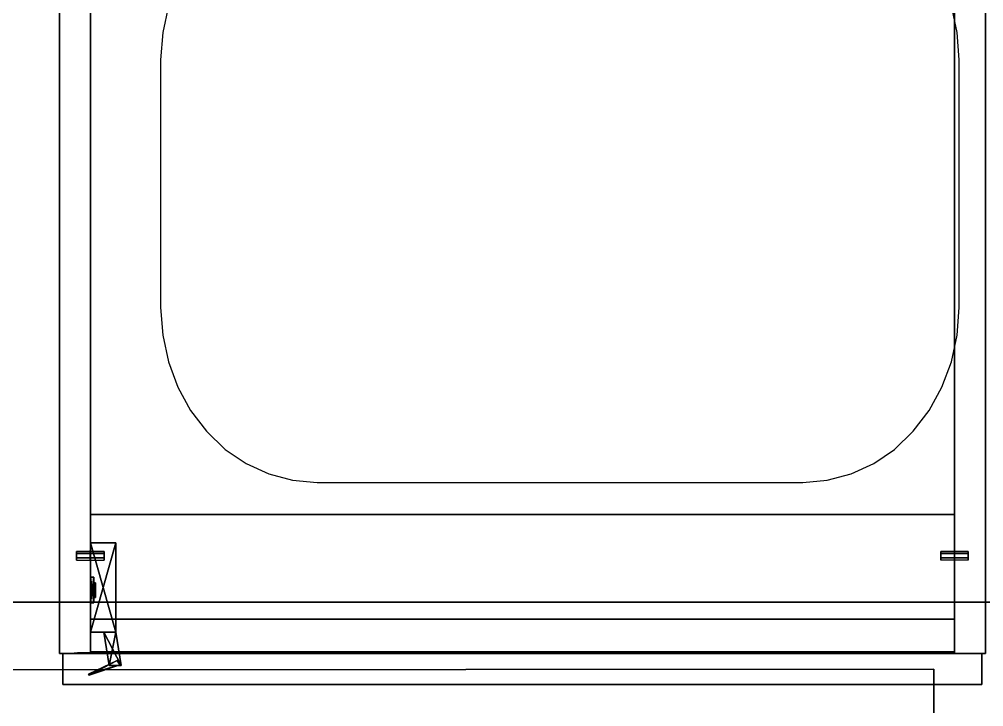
# Model space of a CAD drawing. Extents: x 0 to 4068, y -150 to 4325.
# Drawn here: x 1034 to 1596, y 3511 to 3912 of the extents above; entities that cross this region are included whole.
import ezdxf

# ---------------------------------------------------------------- set-up
doc = ezdxf.new("R2010")
doc.units = 0
for name, color, linetype in [('LAYER0', 7, 'CONTINUOUS'), ('LAYER795', 7, 'CONTINUOUS'), ('LAYER804', 253, 'CONTINUOUS'), ('LAYER805', 7, 'CONTINUOUS'), ('LAYER806', 7, 'CONTINUOUS'), ('LAYER809', 28, 'CONTINUOUS'), ('LAYER810', 253, 'CONTINUOUS'), ('LAYER811', 28, 'CONTINUOUS'), ('LAYER812', 253, 'CONTINUOUS'), ('LAYER813', 253, 'CONTINUOUS'), ('LAYER814', 7, 'CONTINUOUS'), ('LAYER815', 254, 'CONTINUOUS'), ('LAYER817', 254, 'CONTINUOUS'), ('LAYER821', 19, 'CONTINUOUS'), ('LAYER822', 19, 'CONTINUOUS')]:
    doc.layers.add(name, color=color, linetype=linetype)

msp = doc.modelspace()

# ---------------------------------------------------------------- linework, layer by layer
at = {"layer": 'LAYER0', "invisible_edges": 1}
for points in [[(4068, 4325, -5), (0, -150, -5), (0, 4325, -5), (4068, 4325, -5)], [(0, -150, -5), (4068, 4325, -5), (4068, -150, -5), (0, -150, -5)], [(4068, -150), (0, 4325), (0, -150), (4068, -150)], [(0, 4325), (4068, -150), (4068, 4325), (0, 4325)]]:
    msp.add_3dface(points, dxfattribs=at)
at = {"layer": 'LAYER795', "invisible_edges": 1}
for points in [[(1579, 4155, 149), (1075, 3542, 149), (1075, 4155, 149), (1579, 4155, 149)], [(1075, 3542, 149), (1579, 4155, 149), (1579, 3542, 149), (1075, 3542, 149)], [(1075, 4155, 167), (1075, 3542, 149), (1075, 3542, 167), (1075, 4155, 167)], [(1075, 3542, 149), (1075, 4155, 167), (1075, 4155, 149), (1075, 3542, 149)], [(1579, 3542, 167), (1075, 4155, 167), (1075, 3542, 167), (1579, 3542, 167)], [(1075, 4155, 167), (1579, 3542, 167), (1579, 4155, 167), (1075, 4155, 167)], [(1579, 4155, 149), (1579, 3542, 167), (1579, 3542, 149), (1579, 4155, 149)], [(1579, 3542, 167), (1579, 4155, 149), (1579, 4155, 167), (1579, 3542, 167)], [(1579, 3542, 167), (1075, 3542, 149), (1579, 3542, 149), (1579, 3542, 167)], [(1075, 3542, 149), (1579, 3542, 167), (1075, 3542, 167), (1075, 3542, 149)]]:
    msp.add_3dface(points, dxfattribs=at)
at = {"layer": 'LAYER804', "invisible_edges": 1}
for points in [[(1057, 4155, 148), (1075, 3542, 148), (1057, 3542, 148), (1057, 4155, 148)], [(1075, 3542, 148), (1057, 4155, 148), (1075, 4155, 148), (1075, 3542, 148)], [(1075, 4155, 868), (1057, 3542, 868), (1075, 3542, 868), (1075, 4155, 868)], [(1057, 3542, 868), (1075, 4155, 868), (1057, 4155, 868), (1057, 3542, 868)], [(1057, 3542, 868), (1057, 4155, 148), (1057, 3542, 148), (1057, 3542, 868)], [(1057, 4155, 148), (1057, 3542, 868), (1057, 4155, 868), (1057, 4155, 148)], [(1075, 4155, 868), (1075, 3542, 148), (1075, 4155, 148), (1075, 4155, 868)], [(1075, 3542, 148), (1075, 4155, 868), (1075, 3542, 868), (1075, 3542, 148)], [(1057, 3542, 868), (1075, 3542, 148), (1075, 3542, 868), (1057, 3542, 868)], [(1075, 3542, 148), (1057, 3542, 868), (1057, 3542, 148), (1075, 3542, 148)]]:
    msp.add_3dface(points, dxfattribs=at)
at = {"layer": 'LAYER805', "invisible_edges": 1}
for points in [[(1579, 4155, 148), (1579, 3542, 868), (1579, 4155, 868), (1579, 4155, 148)], [(1579, 3542, 868), (1579, 4155, 148), (1579, 3542, 148), (1579, 3542, 868)], [(1579, 4155, 148), (1597, 3542, 148), (1579, 3542, 148), (1579, 4155, 148)], [(1597, 3542, 148), (1579, 4155, 148), (1597, 4155, 148), (1597, 3542, 148)], [(1597, 4155, 868), (1579, 3542, 868), (1597, 3542, 868), (1597, 4155, 868)], [(1579, 3542, 868), (1597, 4155, 868), (1579, 4155, 868), (1579, 3542, 868)], [(1597, 3542, 148), (1579, 3542, 868), (1579, 3542, 148), (1597, 3542, 148)], [(1579, 3542, 868), (1597, 3542, 148), (1597, 3542, 868), (1579, 3542, 868)]]:
    msp.add_3dface(points, dxfattribs=at)
at = {"layer": 'LAYER806', "invisible_edges": 1}
for points in [[(1579, 3623, 849.5), (1075, 3543, 849.5), (1075, 3623, 849.5), (1579, 3623, 849.5)], [(1075, 3543, 849.5), (1579, 3623, 849.5), (1579, 3543, 849.5), (1075, 3543, 849.5)], [(1075, 3623, 867.5), (1075, 3543, 849.5), (1075, 3543, 867.5), (1075, 3623, 867.5)], [(1075, 3543, 849.5), (1075, 3623, 867.5), (1075, 3623, 849.5), (1075, 3543, 849.5)], [(1075, 3623, 867.5), (1579, 3623, 849.5), (1075, 3623, 849.5), (1075, 3623, 867.5)], [(1579, 3623, 849.5), (1075, 3623, 867.5), (1579, 3623, 867.5), (1579, 3623, 849.5)], [(1579, 3543, 867.5), (1075, 3623, 867.5), (1075, 3543, 867.5), (1579, 3543, 867.5)], [(1075, 3623, 867.5), (1579, 3543, 867.5), (1579, 3623, 867.5), (1075, 3623, 867.5)], [(1579, 3623, 849.5), (1579, 3543, 867.5), (1579, 3543, 849.5), (1579, 3623, 849.5)], [(1579, 3543, 867.5), (1579, 3623, 849.5), (1579, 3623, 867.5), (1579, 3543, 867.5)], [(1579, 3543, 867.5), (1075, 3543, 849.5), (1579, 3543, 849.5), (1579, 3543, 867.5)], [(1075, 3543, 849.5), (1579, 3543, 867.5), (1075, 3543, 867.5), (1075, 3543, 849.5)]]:
    msp.add_3dface(points, dxfattribs=at)
at = {"layer": 'LAYER809'}
for points, invisible_edges in [([(1066.49, 3542.25, 246.0251), (1065.5, 3542.25, 251), (1067.5, 3542.25, 251), (1067.5, 3542.25, 245.5)], 10), ([(1065.5, 3542.25, 251), (1066.49, 3542.25, 255.9749), (1067.5, 3542.25, 256.5), (1067.5, 3542.25, 251)], 10), ([(1069.308, 3542.25, 241.8076), (1066.49, 3542.25, 246.0251), (1067.5, 3542.25, 245.5), (1071, 3542.25, 245.5)], 10), ([(1066.49, 3542.25, 255.9749), (1069.308, 3542.25, 260.1924), (1071, 3542.25, 256.5), (1067.5, 3542.25, 256.5)], 10), ([(1067.5, 3542.5, 256.5), (1067.5, 3542.5, 245.5), (1074.5, 3542.5, 245.5), (1074.291, 3542.5, 256.3167)], 4), ([(1073.525, 3542.25, 238.9896), (1069.308, 3542.25, 241.8076), (1071, 3542.25, 245.5), (1074.5, 3542.25, 245.5)], 10), ([(1069.308, 3542.25, 260.1924), (1073.525, 3542.25, 263.0104), (1074.5, 3542.25, 256.5), (1071, 3542.25, 256.5)], 10), ([(1078.5, 3542.25, 238), (1073.525, 3542.25, 238.9896), (1074.5, 3542.25, 245.5), (1078.5, 3542.25, 242)], 2), ([(1073.525, 3542.25, 263.0104), (1078.5, 3542.25, 264), (1078.5, 3542.25, 260), (1074.5, 3542.25, 256.5)], 8), ([(1074.291, 3542.5, 256.3167), (1074.5, 3542.5, 245.5), (1078.5, 3542.5, 242), (1078.5, 3542.5, 260)], 5), ([(1096.5, 3543, 230), (1091.5, 3543, 242), (1078.5, 3543, 242), (1078.5, 3543, 230)], 1), ([(1096.5, 3543, 272), (1091.5, 3543, 260), (1078.5, 3543, 260), (1078.5, 3543, 272)], 1), ([(1078.5, 3542.5, 260), (1078.5, 3542.5, 242), (1091.5, 3542.5, 242), (1091.5, 3542.5, 260)], 1), ([(1096.5, 3543, 272), (1096.5, 3543, 230), (1091.5, 3543, 242), (1091.5, 3543, 260)], 10)]:
    msp.add_3dface(points, dxfattribs=dict(at, invisible_edges=invisible_edges))
for points in [[(1096.5, 3543, 230), (1078.5, 3543, 230), (1078.5, 3543, 230), (1096.5, 3543, 230)], [(1096.5, 3543, 272), (1078.5, 3543, 272), (1078.5, 3543, 272), (1096.5, 3543, 272)], [(1091.5, 3543, 242), (1091.5, 3542, 242), (1078.5, 3542, 242), (1078.5, 3543, 242)], [(1078.5, 3543, 242), (1078.5, 3542, 242), (1078.5, 3542, 230), (1078.5, 3543, 230)], [(1078.5, 3543, 230), (1078.5, 3542, 230), (1096.5, 3542, 230), (1096.5, 3543, 230)], [(1091.5, 3543, 260), (1091.5, 3542, 260), (1078.5, 3542, 260), (1078.5, 3543, 260)], [(1078.5, 3543, 260), (1078.5, 3542, 260), (1078.5, 3542, 272), (1078.5, 3543, 272)], [(1078.5, 3543, 272), (1078.5, 3542, 272), (1096.5, 3542, 272), (1096.5, 3543, 272)], [(1078.5, 3542, 242), (1078.5, 3542, 230), (1078.5, 3542, 242)], [(1078.5, 3542, 260), (1078.5, 3542, 272), (1078.5, 3542, 260)], [(1096.5, 3542, 230), (1078.5, 3542, 230), (1078.5, 3542, 272), (1096.5, 3542, 272)], [(1091.5, 3543, 242), (1091.5, 3542, 242), (1091.5, 3542, 260), (1091.5, 3543, 260)], [(1091.5, 3542, 242), (1091.5, 3542, 260), (1091.5, 3542, 242)], [(1096.5, 3543, 272), (1096.5, 3542, 272), (1096.5, 3543, 272)], [(1096.5, 3542, 230), (1096.5, 3542, 272), (1096.5, 3543, 272), (1096.5, 3543, 230)]]:
    msp.add_3dface(points, dxfattribs=at)
at = {"layer": 'LAYER810'}
for points in [[(1075, 3606.5, 244.2174), (1089.922, 3554.5, 244.2174), (1075, 3554.5, 244.2174), (1075, 3606.5, 244.2174)], [(1089.922, 3606.5, 244.2174), (1089.922, 3554.5, 244.2174), (1075, 3606.5, 244.2174), (1089.922, 3606.5, 244.2174)], [(1075, 3606.5, 257.7826), (1089.922, 3606.5, 244.2174), (1075, 3606.5, 244.2174), (1075, 3606.5, 257.7826)], [(1089.922, 3606.5, 257.7826), (1089.922, 3606.5, 244.2174), (1075, 3606.5, 257.7826), (1089.922, 3606.5, 257.7826)], [(1075, 3554.5, 257.7826), (1089.922, 3606.5, 257.7826), (1075, 3606.5, 257.7826), (1075, 3554.5, 257.7826)], [(1089.922, 3554.5, 257.7826), (1089.922, 3606.5, 257.7826), (1075, 3554.5, 257.7826), (1089.922, 3554.5, 257.7826)], [(1089.922, 3606.5, 244.2174), (1089.922, 3554.5, 257.7826), (1089.922, 3554.5, 244.2174), (1089.922, 3606.5, 244.2174)], [(1089.922, 3606.5, 257.7826), (1089.922, 3554.5, 257.7826), (1089.922, 3606.5, 244.2174), (1089.922, 3606.5, 257.7826)], [(1075, 3586.5, 277), (1075, 3571.5, 277), (1076.99, 3571.5, 277), (1075, 3586.5, 277)], [(1076.99, 3586.5, 277), (1075, 3586.5, 277), (1076.99, 3571.5, 277), (1076.99, 3586.5, 277)], [(1075, 3586.5, 225), (1075, 3586.5, 277), (1076.99, 3586.5, 277), (1075, 3586.5, 225)], [(1076.99, 3586.5, 225), (1075, 3586.5, 225), (1076.99, 3586.5, 277), (1076.99, 3586.5, 225)], [(1075, 3571.5, 225), (1075, 3586.5, 225), (1076.99, 3586.5, 225), (1075, 3571.5, 225)], [(1076.99, 3571.5, 225), (1075, 3571.5, 225), (1076.99, 3586.5, 225), (1076.99, 3571.5, 225)], [(1076.99, 3586.5, 277), (1076.99, 3571.5, 277), (1076.99, 3571.5, 225), (1076.99, 3586.5, 277)], [(1076.99, 3586.5, 225), (1076.99, 3586.5, 277), (1076.99, 3571.5, 225), (1076.99, 3586.5, 225)], [(1076.99, 3579, 264.2909), (1077.984, 3583.243, 269.0869), (1077.984, 3579, 264.2909), (1076.99, 3579, 264.2909)], [(1076.99, 3583.243, 269.0869), (1077.984, 3583.243, 269.0869), (1076.99, 3579, 264.2909), (1076.99, 3583.243, 269.0869)], [(1076.99, 3583.243, 269.0869), (1077.984, 3579, 273.883), (1077.984, 3583.243, 269.0869), (1076.99, 3583.243, 269.0869)], [(1076.99, 3579, 273.883), (1077.984, 3579, 273.883), (1076.99, 3583.243, 269.0869), (1076.99, 3579, 273.883)], [(1076.99, 3579, 264.2909), (1076.99, 3583.243, 269.0869), (1076.99, 3579, 273.883), (1076.99, 3579, 264.2909)], [(1076.99, 3579, 228.117), (1077.984, 3583.243, 232.913), (1077.984, 3579, 228.117), (1076.99, 3579, 228.117)], [(1076.99, 3583.243, 232.913), (1077.984, 3583.243, 232.913), (1076.99, 3579, 228.117), (1076.99, 3583.243, 232.913)], [(1076.99, 3583.243, 232.913), (1077.984, 3579, 237.7091), (1077.984, 3583.243, 232.913), (1076.99, 3583.243, 232.913)], [(1076.99, 3579, 237.7091), (1077.984, 3579, 237.7091), (1076.99, 3583.243, 232.913), (1076.99, 3579, 237.7091)], [(1076.99, 3579, 228.117), (1076.99, 3583.243, 232.913), (1076.99, 3579, 237.7091), (1076.99, 3579, 228.117)], [(1077.984, 3574.757, 269.0869), (1077.984, 3583.243, 269.0869), (1077.984, 3579, 273.883), (1077.984, 3574.757, 269.0869)], [(1077.984, 3579, 264.2909), (1077.984, 3583.243, 269.0869), (1077.984, 3574.757, 269.0869), (1077.984, 3579, 264.2909)], [(1077.984, 3574.757, 232.913), (1077.984, 3583.243, 232.913), (1077.984, 3579, 237.7091), (1077.984, 3574.757, 232.913)], [(1077.984, 3579, 228.117), (1077.984, 3583.243, 232.913), (1077.984, 3574.757, 232.913), (1077.984, 3579, 228.117)], [(1076.99, 3574.757, 269.0869), (1077.984, 3579, 264.2909), (1077.984, 3574.757, 269.0869), (1076.99, 3574.757, 269.0869)], [(1076.99, 3579, 264.2909), (1077.984, 3579, 264.2909), (1076.99, 3574.757, 269.0869), (1076.99, 3579, 264.2909)], [(1076.99, 3574.757, 269.0869), (1076.99, 3579, 264.2909), (1076.99, 3579, 273.883), (1076.99, 3574.757, 269.0869)], [(1076.99, 3574.757, 269.0869), (1077.984, 3579, 273.883), (1076.99, 3579, 273.883), (1076.99, 3574.757, 269.0869)], [(1077.984, 3574.757, 269.0869), (1077.984, 3579, 273.883), (1076.99, 3574.757, 269.0869), (1077.984, 3574.757, 269.0869)], [(1076.99, 3574.757, 232.913), (1077.984, 3579, 228.117), (1077.984, 3574.757, 232.913), (1076.99, 3574.757, 232.913)], [(1076.99, 3579, 228.117), (1077.984, 3579, 228.117), (1076.99, 3574.757, 232.913), (1076.99, 3579, 228.117)], [(1076.99, 3574.757, 232.913), (1076.99, 3579, 228.117), (1076.99, 3579, 237.7091), (1076.99, 3574.757, 232.913)], [(1076.99, 3574.757, 232.913), (1077.984, 3579, 237.7091), (1076.99, 3579, 237.7091), (1076.99, 3574.757, 232.913)], [(1077.984, 3574.757, 232.913), (1077.984, 3579, 237.7091), (1076.99, 3574.757, 232.913), (1077.984, 3574.757, 232.913)], [(1076.99, 3571.5, 277), (1075, 3571.5, 277), (1075, 3571.5, 225), (1076.99, 3571.5, 277)], [(1076.99, 3571.5, 225), (1076.99, 3571.5, 277), (1075, 3571.5, 225), (1076.99, 3571.5, 225)], [(1082.958, 3554.5, 244.2174), (1092.906, 3535.135, 244.2174), (1085.942, 3535.135, 244.2174), (1082.958, 3554.5, 244.2174)], [(1089.922, 3554.5, 244.2174), (1092.906, 3535.135, 244.2174), (1082.958, 3554.5, 244.2174), (1089.922, 3554.5, 244.2174)], [(1085.942, 3535.135, 257.7826), (1089.922, 3554.5, 257.7826), (1082.958, 3554.5, 257.7826), (1085.942, 3535.135, 257.7826)], [(1092.906, 3535.135, 257.7826), (1089.922, 3554.5, 257.7826), (1085.942, 3535.135, 257.7826), (1092.906, 3535.135, 257.7826)], [(1089.922, 3554.5, 244.2174), (1092.906, 3535.135, 257.7826), (1092.906, 3535.135, 244.2174), (1089.922, 3554.5, 244.2174)], [(1089.922, 3554.5, 257.7826), (1092.906, 3535.135, 257.7826), (1089.922, 3554.5, 244.2174), (1089.922, 3554.5, 257.7826)], [(1090.692, 3537.925, 245.3477), (1074.409, 3529.5, 245.3477), (1073.918, 3530.077, 245.3477), (1090.692, 3537.925, 245.3477)], [(1073.918, 3530.077, 256.652), (1092.182, 3535.544, 256.652), (1090.692, 3537.925, 256.652), (1073.918, 3530.077, 256.652)], [(1092.182, 3535.544, 245.3477), (1074.409, 3529.5, 245.3477), (1090.692, 3537.925, 245.3477), (1092.182, 3535.544, 245.3477)], [(1074.409, 3529.5, 256.652), (1092.182, 3535.544, 256.652), (1073.918, 3530.077, 256.652), (1074.409, 3529.5, 256.652)], [(1092.182, 3535.544, 245.3477), (1074.409, 3529.5, 256.652), (1074.409, 3529.5, 245.3477), (1092.182, 3535.544, 245.3477)], [(1092.182, 3535.544, 256.652), (1074.409, 3529.5, 256.652), (1092.182, 3535.544, 245.3477), (1092.182, 3535.544, 256.652)]]:
    msp.add_3dface(points, dxfattribs=at)
at = {"layer": 'LAYER811'}
for points, invisible_edges in [([(1066.49, 3542.25, 760.0251), (1065.5, 3542.25, 765), (1067.5, 3542.25, 765), (1067.5, 3542.25, 759.5)], 10), ([(1065.5, 3542.25, 765), (1066.49, 3542.25, 769.9749), (1067.5, 3542.25, 770.5), (1067.5, 3542.25, 765)], 10), ([(1069.308, 3542.25, 755.8076), (1066.49, 3542.25, 760.0251), (1067.5, 3542.25, 759.5), (1071, 3542.25, 759.5)], 10), ([(1066.49, 3542.25, 769.9749), (1069.308, 3542.25, 774.1924), (1071, 3542.25, 770.5), (1067.5, 3542.25, 770.5)], 10), ([(1067.5, 3542.5, 770.5), (1067.5, 3542.5, 759.5), (1074.5, 3542.5, 759.5), (1074.291, 3542.5, 770.3167)], 4), ([(1073.525, 3542.25, 752.9896), (1069.308, 3542.25, 755.8076), (1071, 3542.25, 759.5), (1074.5, 3542.25, 759.5)], 10), ([(1069.308, 3542.25, 774.1924), (1073.525, 3542.25, 777.0104), (1074.5, 3542.25, 770.5), (1071, 3542.25, 770.5)], 10), ([(1078.5, 3542.25, 752), (1073.525, 3542.25, 752.9896), (1074.5, 3542.25, 759.5), (1078.5, 3542.25, 756)], 2), ([(1073.525, 3542.25, 777.0104), (1078.5, 3542.25, 778), (1078.5, 3542.25, 774), (1074.5, 3542.25, 770.5)], 8), ([(1074.291, 3542.5, 770.3167), (1074.5, 3542.5, 759.5), (1078.5, 3542.5, 756), (1078.5, 3542.5, 774)], 5), ([(1096.5, 3543, 744), (1091.5, 3543, 756), (1078.5, 3543, 756), (1078.5, 3543, 744)], 1), ([(1096.5, 3543, 786), (1091.5, 3543, 774), (1078.5, 3543, 774), (1078.5, 3543, 786)], 1), ([(1078.5, 3542.5, 774), (1078.5, 3542.5, 756), (1091.5, 3542.5, 756), (1091.5, 3542.5, 774)], 1), ([(1096.5, 3543, 786), (1096.5, 3543, 744), (1091.5, 3543, 756), (1091.5, 3543, 774)], 10)]:
    msp.add_3dface(points, dxfattribs=dict(at, invisible_edges=invisible_edges))
for points in [[(1096.5, 3543, 744), (1078.5, 3543, 744), (1078.5, 3543, 744), (1096.5, 3543, 744)], [(1096.5, 3543, 786), (1078.5, 3543, 786), (1078.5, 3543, 786), (1096.5, 3543, 786)], [(1091.5, 3543, 756), (1091.5, 3542, 756), (1078.5, 3542, 756), (1078.5, 3543, 756)], [(1078.5, 3543, 756), (1078.5, 3542, 756), (1078.5, 3542, 744), (1078.5, 3543, 744)], [(1078.5, 3543, 744), (1078.5, 3542, 744), (1096.5, 3542, 744), (1096.5, 3543, 744)], [(1091.5, 3543, 774), (1091.5, 3542, 774), (1078.5, 3542, 774), (1078.5, 3543, 774)], [(1078.5, 3543, 774), (1078.5, 3542, 774), (1078.5, 3542, 786), (1078.5, 3543, 786)], [(1078.5, 3543, 786), (1078.5, 3542, 786), (1096.5, 3542, 786), (1096.5, 3543, 786)], [(1078.5, 3542, 756), (1078.5, 3542, 744), (1078.5, 3542, 756)], [(1078.5, 3542, 774), (1078.5, 3542, 786), (1078.5, 3542, 774)], [(1096.5, 3542, 744), (1078.5, 3542, 744), (1078.5, 3542, 786), (1096.5, 3542, 786)], [(1091.5, 3543, 756), (1091.5, 3542, 756), (1091.5, 3542, 774), (1091.5, 3543, 774)], [(1091.5, 3542, 756), (1091.5, 3542, 774), (1091.5, 3542, 756)], [(1096.5, 3543, 786), (1096.5, 3542, 786), (1096.5, 3543, 786)], [(1096.5, 3542, 744), (1096.5, 3542, 786), (1096.5, 3543, 786), (1096.5, 3543, 744)]]:
    msp.add_3dface(points, dxfattribs=at)
at = {"layer": 'LAYER812'}
for points in [[(1075, 3606.5, 758.2174), (1089.922, 3554.5, 758.2174), (1075, 3554.5, 758.2174), (1075, 3606.5, 758.2174)], [(1089.922, 3606.5, 758.2174), (1089.922, 3554.5, 758.2174), (1075, 3606.5, 758.2174), (1089.922, 3606.5, 758.2174)], [(1075, 3606.5, 771.7826), (1089.922, 3606.5, 758.2174), (1075, 3606.5, 758.2174), (1075, 3606.5, 771.7826)], [(1089.922, 3606.5, 771.7826), (1089.922, 3606.5, 758.2174), (1075, 3606.5, 771.7826), (1089.922, 3606.5, 771.7826)], [(1075, 3554.5, 771.7826), (1089.922, 3606.5, 771.7826), (1075, 3606.5, 771.7826), (1075, 3554.5, 771.7826)], [(1089.922, 3554.5, 771.7826), (1089.922, 3606.5, 771.7826), (1075, 3554.5, 771.7826), (1089.922, 3554.5, 771.7826)], [(1089.922, 3606.5, 758.2174), (1089.922, 3554.5, 771.7826), (1089.922, 3554.5, 758.2174), (1089.922, 3606.5, 758.2174)], [(1089.922, 3606.5, 771.7826), (1089.922, 3554.5, 771.7826), (1089.922, 3606.5, 758.2174), (1089.922, 3606.5, 771.7826)], [(1075, 3586.5, 791), (1075, 3571.5, 791), (1076.99, 3571.5, 791), (1075, 3586.5, 791)], [(1076.99, 3586.5, 791), (1075, 3586.5, 791), (1076.99, 3571.5, 791), (1076.99, 3586.5, 791)], [(1075, 3586.5, 739), (1075, 3586.5, 791), (1076.99, 3586.5, 791), (1075, 3586.5, 739)], [(1076.99, 3586.5, 739), (1075, 3586.5, 739), (1076.99, 3586.5, 791), (1076.99, 3586.5, 739)], [(1075, 3571.5, 739), (1075, 3586.5, 739), (1076.99, 3586.5, 739), (1075, 3571.5, 739)], [(1076.99, 3571.5, 739), (1075, 3571.5, 739), (1076.99, 3586.5, 739), (1076.99, 3571.5, 739)], [(1076.99, 3586.5, 791), (1076.99, 3571.5, 791), (1076.99, 3571.5, 739), (1076.99, 3586.5, 791)], [(1076.99, 3586.5, 739), (1076.99, 3586.5, 791), (1076.99, 3571.5, 739), (1076.99, 3586.5, 739)], [(1076.99, 3579, 778.291), (1077.984, 3583.243, 783.087), (1077.984, 3579, 778.291), (1076.99, 3579, 778.291)], [(1076.99, 3583.243, 783.087), (1077.984, 3583.243, 783.087), (1076.99, 3579, 778.291), (1076.99, 3583.243, 783.087)], [(1076.99, 3583.243, 783.087), (1077.984, 3579, 787.883), (1077.984, 3583.243, 783.087), (1076.99, 3583.243, 783.087)], [(1076.99, 3579, 787.883), (1077.984, 3579, 787.883), (1076.99, 3583.243, 783.087), (1076.99, 3579, 787.883)], [(1076.99, 3579, 778.291), (1076.99, 3583.243, 783.087), (1076.99, 3579, 787.883), (1076.99, 3579, 778.291)], [(1076.99, 3579, 742.117), (1077.984, 3583.243, 746.913), (1077.984, 3579, 742.117), (1076.99, 3579, 742.117)], [(1076.99, 3583.243, 746.913), (1077.984, 3583.243, 746.913), (1076.99, 3579, 742.117), (1076.99, 3583.243, 746.913)], [(1076.99, 3583.243, 746.913), (1077.984, 3579, 751.709), (1077.984, 3583.243, 746.913), (1076.99, 3583.243, 746.913)], [(1076.99, 3579, 751.709), (1077.984, 3579, 751.709), (1076.99, 3583.243, 746.913), (1076.99, 3579, 751.709)], [(1076.99, 3579, 742.117), (1076.99, 3583.243, 746.913), (1076.99, 3579, 751.709), (1076.99, 3579, 742.117)], [(1077.984, 3574.757, 783.087), (1077.984, 3583.243, 783.087), (1077.984, 3579, 787.883), (1077.984, 3574.757, 783.087)], [(1077.984, 3579, 778.291), (1077.984, 3583.243, 783.087), (1077.984, 3574.757, 783.087), (1077.984, 3579, 778.291)], [(1077.984, 3574.757, 746.913), (1077.984, 3583.243, 746.913), (1077.984, 3579, 751.709), (1077.984, 3574.757, 746.913)], [(1077.984, 3579, 742.117), (1077.984, 3583.243, 746.913), (1077.984, 3574.757, 746.913), (1077.984, 3579, 742.117)], [(1076.99, 3574.757, 783.087), (1077.984, 3579, 778.291), (1077.984, 3574.757, 783.087), (1076.99, 3574.757, 783.087)], [(1076.99, 3579, 778.291), (1077.984, 3579, 778.291), (1076.99, 3574.757, 783.087), (1076.99, 3579, 778.291)], [(1076.99, 3574.757, 783.087), (1076.99, 3579, 778.291), (1076.99, 3579, 787.883), (1076.99, 3574.757, 783.087)], [(1076.99, 3574.757, 783.087), (1077.984, 3579, 787.883), (1076.99, 3579, 787.883), (1076.99, 3574.757, 783.087)], [(1077.984, 3574.757, 783.087), (1077.984, 3579, 787.883), (1076.99, 3574.757, 783.087), (1077.984, 3574.757, 783.087)], [(1076.99, 3574.757, 746.913), (1077.984, 3579, 742.117), (1077.984, 3574.757, 746.913), (1076.99, 3574.757, 746.913)], [(1076.99, 3579, 742.117), (1077.984, 3579, 742.117), (1076.99, 3574.757, 746.913), (1076.99, 3579, 742.117)], [(1076.99, 3574.757, 746.913), (1076.99, 3579, 742.117), (1076.99, 3579, 751.709), (1076.99, 3574.757, 746.913)], [(1076.99, 3574.757, 746.913), (1077.984, 3579, 751.709), (1076.99, 3579, 751.709), (1076.99, 3574.757, 746.913)], [(1077.984, 3574.757, 746.913), (1077.984, 3579, 751.709), (1076.99, 3574.757, 746.913), (1077.984, 3574.757, 746.913)], [(1076.99, 3571.5, 791), (1075, 3571.5, 791), (1075, 3571.5, 739), (1076.99, 3571.5, 791)], [(1076.99, 3571.5, 739), (1076.99, 3571.5, 791), (1075, 3571.5, 739), (1076.99, 3571.5, 739)], [(1082.958, 3554.5, 758.2174), (1092.906, 3535.135, 758.2174), (1085.942, 3535.135, 758.2174), (1082.958, 3554.5, 758.2174)], [(1089.922, 3554.5, 758.2174), (1092.906, 3535.135, 758.2174), (1082.958, 3554.5, 758.2174), (1089.922, 3554.5, 758.2174)], [(1085.942, 3535.135, 771.7826), (1089.922, 3554.5, 771.7826), (1082.958, 3554.5, 771.7826), (1085.942, 3535.135, 771.7826)], [(1092.906, 3535.135, 771.7826), (1089.922, 3554.5, 771.7826), (1085.942, 3535.135, 771.7826), (1092.906, 3535.135, 771.7826)], [(1089.922, 3554.5, 758.2174), (1092.906, 3535.135, 771.7826), (1092.906, 3535.135, 758.2174), (1089.922, 3554.5, 758.2174)], [(1089.922, 3554.5, 771.7826), (1092.906, 3535.135, 771.7826), (1089.922, 3554.5, 758.2174), (1089.922, 3554.5, 771.7826)], [(1090.692, 3537.925, 759.3477), (1074.409, 3529.5, 759.3477), (1073.918, 3530.077, 759.3477), (1090.692, 3537.925, 759.3477)], [(1073.918, 3530.077, 770.652), (1092.182, 3535.544, 770.652), (1090.692, 3537.925, 770.652), (1073.918, 3530.077, 770.652)], [(1092.182, 3535.544, 759.3477), (1074.409, 3529.5, 759.3477), (1090.692, 3537.925, 759.3477), (1092.182, 3535.544, 759.3477)], [(1074.409, 3529.5, 770.652), (1092.182, 3535.544, 770.652), (1073.918, 3530.077, 770.652), (1074.409, 3529.5, 770.652)], [(1092.182, 3535.544, 759.3477), (1074.409, 3529.5, 770.652), (1074.409, 3529.5, 759.3477), (1092.182, 3535.544, 759.3477)], [(1092.182, 3535.544, 770.652), (1074.409, 3529.5, 770.652), (1092.182, 3535.544, 759.3477), (1092.182, 3535.544, 770.652)]]:
    msp.add_3dface(points, dxfattribs=at)
at = {"layer": 'LAYER813', "invisible_edges": 1}
for points in [[(1595, 3542, 151), (1059, 3542, 865), (1595, 3542, 865), (1595, 3542, 151)], [(1059, 3542, 865), (1595, 3542, 151), (1059, 3542, 151), (1059, 3542, 865)], [(1595, 3542, 151), (1059, 3524, 151), (1059, 3542, 151), (1595, 3542, 151)], [(1059, 3524, 151), (1595, 3542, 151), (1595, 3524, 151), (1059, 3524, 151)], [(1059, 3524, 151), (1059, 3542, 865), (1059, 3542, 151), (1059, 3524, 151)], [(1059, 3542, 865), (1059, 3524, 151), (1059, 3524, 865), (1059, 3542, 865)], [(1595, 3524, 865), (1059, 3542, 865), (1059, 3524, 865), (1595, 3524, 865)], [(1059, 3542, 865), (1595, 3524, 865), (1595, 3542, 865), (1059, 3542, 865)], [(1595, 3524, 865), (1595, 3542, 151), (1595, 3542, 865), (1595, 3524, 865)], [(1595, 3542, 151), (1595, 3524, 865), (1595, 3524, 151), (1595, 3542, 151)], [(1059, 3524, 151), (1595, 3524, 865), (1059, 3524, 865), (1059, 3524, 151)], [(1595, 3524, 865), (1059, 3524, 151), (1595, 3524, 151), (1595, 3524, 865)]]:
    msp.add_3dface(points, dxfattribs=at)
at = {"layer": 'LAYER814', "invisible_edges": 1}
for points in [[(1579, 4130.4, 499), (1075, 3562, 499), (1075, 4130.4, 499), (1579, 4130.4, 499)], [(1075, 3562, 499), (1579, 4130.4, 499), (1579, 3562, 499), (1075, 3562, 499)], [(1075, 4130.4, 517), (1075, 3562, 499), (1075, 3562, 517), (1075, 4130.4, 517)], [(1075, 3562, 499), (1075, 4130.4, 517), (1075, 4130.4, 499), (1075, 3562, 499)], [(1579, 3562, 517), (1075, 4130.4, 517), (1075, 3562, 517), (1579, 3562, 517)], [(1075, 4130.4, 517), (1579, 3562, 517), (1579, 4130.4, 517), (1075, 4130.4, 517)], [(1579, 4130.4, 499), (1579, 3562, 517), (1579, 3562, 499), (1579, 4130.4, 499)], [(1579, 3562, 517), (1579, 4130.4, 499), (1579, 4130.4, 517), (1579, 3562, 517)], [(1579, 3562, 517), (1075, 3562, 499), (1579, 3562, 499), (1579, 3562, 517)], [(1075, 3562, 499), (1579, 3562, 517), (1075, 3562, 517), (1075, 3562, 499)]]:
    msp.add_3dface(points, dxfattribs=at)
at = {"layer": 'LAYER815'}
for points in [[(1067, 3596.5, 496.5), (1067, 3601.5, 496.5), (1067, 3600.25, 498.665), (1067, 3597.75, 498.665)], [(1067, 3596.5, 496.5), (1067, 3597.75, 494.3349), (1067, 3600.25, 494.3349), (1067, 3601.5, 496.5)], [(1074.95, 3602, 496.5), (1074.95, 3596, 496.5), (1074.95, 3597.5, 499.0981), (1074.95, 3600.5, 499.0981)], [(1074.95, 3602, 496.5), (1074.95, 3596, 496.5), (1074.95, 3597.5, 493.9019), (1074.95, 3600.5, 493.9019)], [(1075.05, 3602, 496.5), (1075.05, 3596, 496.5), (1075.05, 3597.5, 499.0981), (1075.05, 3600.5, 499.0981)], [(1075.05, 3602, 496.5), (1075.05, 3596, 496.5), (1075.05, 3597.5, 493.9019), (1075.05, 3600.5, 493.9019)], [(1083, 3596.5, 496.5), (1083, 3601.5, 496.5), (1083, 3600.25, 498.665), (1083, 3597.75, 498.665)], [(1083, 3596.5, 496.5), (1083, 3597.75, 494.3349), (1083, 3600.25, 494.3349), (1083, 3601.5, 496.5)]]:
    msp.add_3dface(points, dxfattribs=at)
at = {"layer": 'LAYER817'}
for points in [[(1571, 3596.5, 496.5), (1571, 3601.5, 496.5), (1571, 3600.25, 498.665), (1571, 3597.75, 498.665)], [(1571, 3596.5, 496.5), (1571, 3597.75, 494.3349), (1571, 3600.25, 494.3349), (1571, 3601.5, 496.5)], [(1578.95, 3602, 496.5), (1578.95, 3596, 496.5), (1578.95, 3597.5, 499.0981), (1578.95, 3600.5, 499.0981)], [(1578.95, 3602, 496.5), (1578.95, 3596, 496.5), (1578.95, 3597.5, 493.9019), (1578.95, 3600.5, 493.9019)], [(1579.05, 3602, 496.5), (1579.05, 3596, 496.5), (1579.05, 3597.5, 499.0981), (1579.05, 3600.5, 499.0981)], [(1579.05, 3602, 496.5), (1579.05, 3596, 496.5), (1579.05, 3597.5, 493.9019), (1579.05, 3600.5, 493.9019)], [(1587, 3596.5, 496.5), (1587, 3601.5, 496.5), (1587, 3600.25, 498.665), (1587, 3597.75, 498.665)], [(1587, 3596.5, 496.5), (1587, 3597.75, 494.3349), (1587, 3600.25, 494.3349), (1587, 3601.5, 496.5)]]:
    msp.add_3dface(points, dxfattribs=at)
at = {"layer": 'LAYER821'}
for points, invisible_edges in [([(383, 4175, 868), (1165.91, 3978.83, 868), (383, 3532, 868), (383, 4175, 868)], 3), ([(1577.27, 3919.43, 868), (2153, 4175, 868), (1580.58, 3903.86, 868), (1577.27, 3919.43, 868)], 3), ([(1580.58, 3903.86, 868), (2153, 4175, 868), (1581.76, 3888.02, 868), (1580.58, 3903.86, 868)], 3), ([(1581.76, 3743.63, 868), (2153, 4175, 868), (1627.02, 2996, 868), (1581.76, 3743.63, 868)], 7), ([(1581.76, 3888.02, 868), (2153, 4175, 868), (1581.76, 3743.63, 868), (1581.76, 3888.02, 868)], 3), ([(383, 3532, 868), (1165.91, 3978.83, 868), (1153.61, 3970.38, 868), (383, 3532, 868)], 5), ([(383, 3532, 868), (1153.61, 3970.38, 868), (1142.73, 3960.08, 868), (383, 3532, 868)], 5), ([(383, 3532, 868), (1142.73, 3960.08, 868), (1133.5, 3947.94, 868), (383, 3532, 868)], 5), ([(383, 3532, 868), (1133.5, 3947.94, 868), (1125.94, 3934.22, 868), (383, 3532, 868)], 5), ([(383, 3532, 868), (1125.94, 3934.22, 868), (1120.49, 3919.43, 868), (383, 3532, 868)], 5), ([(383, 3532, 868), (1120.49, 3919.43, 868), (1117.18, 3903.86, 868), (383, 3532, 868)], 5), ([(383, 3532, 868), (1117.18, 3903.86, 868), (1116, 3888.02, 868), (383, 3532, 868)], 5), ([(1116, 3743.63, 868), (383, 3532, 868), (1116, 3888.02, 868), (1116, 3743.63, 868)], 3), ([(1117.18, 3727.53, 868), (383, 3532, 868), (1116, 3743.63, 868), (1117.18, 3727.53, 868)], 3), ([(1627.02, 2249, 868), (1580.58, 3727.53, 868), (1581.76, 3743.63, 868), (1627.02, 2249, 868)], 5), ([(1627.02, 2249, 868), (1581.76, 3743.63, 868), (1627.02, 2996, 868), (1627.02, 2249, 868)], 3), ([(1120.49, 3711.95, 868), (383, 3532, 868), (1117.18, 3727.53, 868), (1120.49, 3711.95, 868)], 3), ([(1627.02, 2249, 868), (1577.27, 3711.95, 868), (1580.58, 3727.53, 868), (1627.02, 2249, 868)], 5), ([(1125.94, 3697.17, 868), (383, 3532, 868), (1120.49, 3711.95, 868), (1125.94, 3697.17, 868)], 3), ([(1627.02, 2249, 868), (1571.59, 3697.17, 868), (1577.27, 3711.95, 868), (1627.02, 2249, 868)], 5), ([(1133.5, 3683.71, 868), (383, 3532, 868), (1125.94, 3697.17, 868), (1133.5, 3683.71, 868)], 3), ([(1567, 3533, 868), (1564.26, 3683.71, 868), (1571.59, 3697.17, 868), (1567, 3533, 868)], 5), ([(1567, 1439, 868), (1571.59, 3697.17, 868), (1627.02, 2249, 868), (1567, 1439, 868)], 7), ([(1567, 3533, 868), (1571.59, 3697.17, 868), (1567, 1439, 868), (1567, 3533, 868)], 3), ([(1142.73, 3671.56, 868), (383, 3532, 868), (1133.5, 3683.71, 868), (1142.73, 3671.56, 868)], 3), ([(1567, 3533, 868), (1554.8, 3671.56, 868), (1564.26, 3683.71, 868), (1567, 3533, 868)], 5), ([(1153.61, 3661.01, 868), (383, 3532, 868), (1142.73, 3671.56, 868), (1153.61, 3661.01, 868)], 3), ([(1567, 3533, 868), (1543.92, 3661.01, 868), (1554.8, 3671.56, 868), (1567, 3533, 868)], 5), ([(1165.91, 3652.82, 868), (383, 3532, 868), (1153.61, 3661.01, 868), (1165.91, 3652.82, 868)], 3), ([(1567, 3533, 868), (1531.85, 3652.82, 868), (1543.92, 3661.01, 868), (1567, 3533, 868)], 5), ([(1179.16, 3646.75, 868), (383, 3532, 868), (1165.91, 3652.82, 868), (1179.16, 3646.75, 868)], 3), ([(1567, 3533, 868), (1518.61, 3646.75, 868), (1531.85, 3652.82, 868), (1567, 3533, 868)], 5), ([(383, 3532, 868), (1179.16, 3646.75, 868), (1567, 3533, 868), (383, 3532, 868)], 3), ([(1567, 3533, 868), (1179.16, 3646.75, 868), (1192.88, 3643.06, 868), (1567, 3533, 868)], 5), ([(1567, 3533, 868), (1504.65, 3643.06, 868), (1518.61, 3646.75, 868), (1567, 3533, 868)], 5), ([(1567, 3533, 868), (1192.88, 3643.06, 868), (1207.31, 3641.74, 868), (1567, 3533, 868)], 5), ([(1567, 3533, 868), (1207.31, 3641.74, 868), (1490.46, 3641.74, 868), (1567, 3533, 868)], 5), ([(1567, 3533, 868), (1490.46, 3641.74, 868), (1504.65, 3643.06, 868), (1567, 3533, 868)], 5), ([(403, 3572, 922), (383, 3532, 922), (1567, 3533, 922), (403, 3572, 922)], 5), ([(403, 3572, 922), (1567, 3533, 922), (2133, 3572, 922), (403, 3572, 922)], 3), ([(2133, 3572, 922), (1567, 3533, 922), (1627.02, 2996, 922), (2133, 3572, 922)], 7), ([(1567, 3533, 922), (383, 3532, 868), (1567, 3533, 868), (1567, 3533, 922)], 1), ([(383, 3532, 868), (1567, 3533, 922), (383, 3532, 922), (383, 3532, 868)], 1), ([(1567, 3533, 922), (1567, 1439, 868), (1567, 1439, 922), (1567, 3533, 922)], 1), ([(1567, 1439, 868), (1567, 3533, 922), (1567, 3533, 868), (1567, 1439, 868)], 1), ([(1627.02, 2996, 922), (1567, 3533, 922), (1627.02, 2249, 922), (1627.02, 2996, 922)], 3), ([(1567, 1439, 922), (1627.02, 2249, 922), (1567, 3533, 922), (1567, 1439, 922)], 3)]:
    msp.add_3dface(points, dxfattribs=dict(at, invisible_edges=invisible_edges))
at = {"layer": 'LAYER822', "invisible_edges": 1}
for points in [[(2133, 4155, 922), (403, 3572, 922), (403, 4155, 922), (2133, 4155, 922)], [(403, 3572, 922), (2133, 4155, 922), (2133, 3572, 922), (403, 3572, 922)], [(2133, 3572, 942), (403, 4155, 942), (403, 3572, 942), (2133, 3572, 942)], [(403, 4155, 942), (2133, 3572, 942), (2133, 4155, 942), (403, 4155, 942)], [(2133, 3572, 942), (403, 3572, 922), (2133, 3572, 922), (2133, 3572, 942)], [(403, 3572, 922), (2133, 3572, 942), (403, 3572, 942), (403, 3572, 922)]]:
    msp.add_3dface(points, dxfattribs=at)

# ---------------------------------------------------------------- meshes
at = {"layer": 'LAYER809'}
mesh = msp.add_polymesh((2, 9), dxfattribs=at)
for k, corner in enumerate([(1078.5, 3542.25, 238), (1073.525, 3542.25, 238.9896), (1069.308, 3542.25, 241.8076), (1066.49, 3542.25, 246.0251), (1065.5, 3542.25, 251), (1066.49, 3542.25, 255.9749), (1069.308, 3542.25, 260.1924), (1073.525, 3542.25, 263.0104), (1078.5, 3542.25, 264), (1078.5, 3542, 238), (1073.525, 3542, 238.9896), (1069.308, 3542, 241.8076), (1066.49, 3542, 246.0251), (1065.5, 3542, 251), (1066.49, 3542, 255.9749), (1069.308, 3542, 260.1924), (1073.525, 3542, 263.0104), (1078.5, 3542, 264)]):
    mesh.set_mesh_vertex(divmod(k, 9), corner)
at = {"layer": 'LAYER811'}
mesh = msp.add_polymesh((2, 9), dxfattribs=at)
for k, corner in enumerate([(1078.5, 3542.25, 752), (1073.525, 3542.25, 752.9896), (1069.308, 3542.25, 755.8076), (1066.49, 3542.25, 760.0251), (1065.5, 3542.25, 765), (1066.49, 3542.25, 769.9749), (1069.308, 3542.25, 774.1924), (1073.525, 3542.25, 777.0104), (1078.5, 3542.25, 778), (1078.5, 3542, 752), (1073.525, 3542, 752.9896), (1069.308, 3542, 755.8076), (1066.49, 3542, 760.0251), (1065.5, 3542, 765), (1066.49, 3542, 769.9749), (1069.308, 3542, 774.1924), (1073.525, 3542, 777.0104), (1078.5, 3542, 778)]):
    mesh.set_mesh_vertex(divmod(k, 9), corner)
at = {"layer": 'LAYER815'}
mesh = msp.add_polymesh((2, 6), dxfattribs=dict(at, n_close=True))
for k, corner in enumerate([(1083, 3596.5, 496.5), (1083, 3597.75, 498.665), (1083, 3600.25, 498.665), (1083, 3601.5, 496.5), (1083, 3600.25, 494.3349), (1083, 3597.75, 494.3349), (1067, 3596.5, 496.5), (1067, 3597.75, 498.665), (1067, 3600.25, 498.665), (1067, 3601.5, 496.5), (1067, 3600.25, 494.3349), (1067, 3597.75, 494.3349)]):
    mesh.set_mesh_vertex(divmod(k, 6), corner)
mesh = msp.add_polymesh((2, 6), dxfattribs=dict(at, n_close=True))
for k, corner in enumerate([(1075.05, 3596, 496.5), (1075.05, 3597.5, 499.0981), (1075.05, 3600.5, 499.0981), (1075.05, 3602, 496.5), (1075.05, 3600.5, 493.9019), (1075.05, 3597.5, 493.9019), (1074.95, 3596, 496.5), (1074.95, 3597.5, 499.0981), (1074.95, 3600.5, 499.0981), (1074.95, 3602, 496.5), (1074.95, 3600.5, 493.9019), (1074.95, 3597.5, 493.9019)]):
    mesh.set_mesh_vertex(divmod(k, 6), corner)
at = {"layer": 'LAYER817'}
mesh = msp.add_polymesh((2, 6), dxfattribs=dict(at, n_close=True))
for k, corner in enumerate([(1571, 3596.5, 496.5), (1571, 3597.75, 498.665), (1571, 3600.25, 498.665), (1571, 3601.5, 496.5), (1571, 3600.25, 494.3349), (1571, 3597.75, 494.3349), (1587, 3596.5, 496.5), (1587, 3597.75, 498.665), (1587, 3600.25, 498.665), (1587, 3601.5, 496.5), (1587, 3600.25, 494.3349), (1587, 3597.75, 494.3349)]):
    mesh.set_mesh_vertex(divmod(k, 6), corner)
mesh = msp.add_polymesh((2, 6), dxfattribs=dict(at, n_close=True))
for k, corner in enumerate([(1578.95, 3596, 496.5), (1578.95, 3597.5, 499.0981), (1578.95, 3600.5, 499.0981), (1578.95, 3602, 496.5), (1578.95, 3600.5, 493.9019), (1578.95, 3597.5, 493.9019), (1579.05, 3596, 496.5), (1579.05, 3597.5, 499.0981), (1579.05, 3600.5, 499.0981), (1579.05, 3602, 496.5), (1579.05, 3600.5, 493.9019), (1579.05, 3597.5, 493.9019)]):
    mesh.set_mesh_vertex(divmod(k, 6), corner)

doc.saveas('drawing.dxf')
